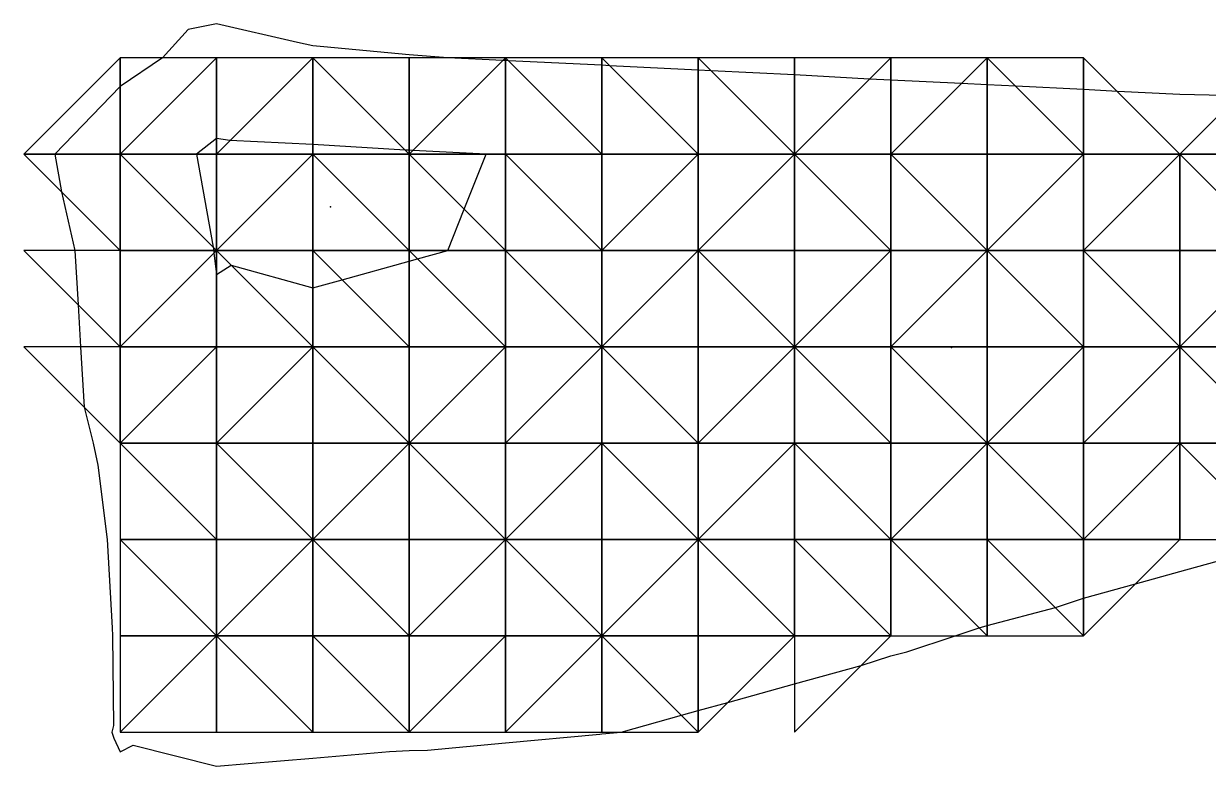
# Model space of a CAD drawing. Header units: metres. Extents: x 4732344 to 4732577, y 2266116 to 2266284.
# Drawn here: x 4732557.28 to 4732563.43, y 2266273.06 to 2266276.91 of the extents above; entities that cross this region are included whole.
import ezdxf

# ---------------------------------------------------------------- set-up
doc = ezdxf.new("R2010")
doc.units = ezdxf.units.M
doc.layers.add('TIN', color=5, linetype='Continuous')

msp = doc.modelspace()

# ---------------------------------------------------------------- linework, layer by layer
at = {"layer": 'lleno', "color": 3}
for points in [[(4732563.5819, 2266276.5379, 1328.5107), (4732563.279, 2266276.5438, 1328.5136), (4732562.9543, 2266276.5597, 1328.5163), (4732562.779, 2266276.57, 1328.5178), (4732562.427, 2266276.587, 1328.5171), (4732562.279, 2266276.5942, 1328.5168), (4732562.1447, 2266276.6007, 1328.5166), (4732561.779, 2266276.6185, 1328.5194), (4732561.6679, 2266276.6239, 1328.5203), (4732561.279, 2266276.6468, 1328.5231), (4732560.846, 2266276.668, 1328.5264), (4732560.779, 2266276.6713, 1328.5269), (4732560.3202, 2266276.6938, 1328.5305), (4732560.279, 2266276.6958, 1328.5308), (4732559.7945, 2266276.7195, 1328.5345), (4732559.779, 2266276.7203, 1328.5346), (4732559.765, 2266276.721, 1328.5347), (4732559.479, 2266276.735, 1328.5369), (4732559.279, 2266276.7506, 1328.5382), (4732558.8361, 2266276.7921, 1328.5442), (4732558.779, 2266276.7965, 1328.5451), (4732558.699, 2266276.815, 1328.5457), (4732558.279, 2266276.9119, 1328.5488), (4732558.1316, 2266276.8824, 1328.5531), (4732557.9985, 2266276.735, 1328.5631), (4732557.779, 2266276.585, 1328.5749), (4732557.4403, 2266276.235, 1328.5991), (4732557.4751, 2266276.0389, 1328.597), (4732557.5442, 2266275.735, 1328.5846), (4732557.5613, 2266275.4527, 1328.574), (4732557.5745, 2266275.235, 1328.5658), (4732557.5935, 2266274.9205, 1328.554), (4732557.6388, 2266274.735, 1328.5464), (4732557.664, 2266274.62, 1328.542), (4732557.7116, 2266274.235, 1328.5455), (4732557.7373, 2266273.7767, 1328.5519), (4732557.7392, 2266273.735, 1328.5525), (4732557.7445, 2266273.2695, 1328.5605), (4732557.7355, 2266273.235, 1328.5617), (4732557.7474, 2266273.2034, 1328.5615), (4732557.779, 2266273.1316, 1328.5622), (4732557.8472, 2266273.1668, 1328.5553)], [(4732558.2649, 2266275.735, 1328.6708), (4732558.2657, 2266275.7217, 1328.6703), (4732558.279, 2266275.61, 1328.666), (4732558.3559, 2266275.6581, 1328.6662), (4732558.779, 2266275.5406, 1328.6539), (4732558.9312, 2266275.5828, 1328.6525), (4732559.279, 2266275.6794, 1328.6497), (4732559.3225, 2266275.6915, 1328.6497), (4732559.479, 2266275.735, 1328.6497), (4732559.5647, 2266275.9493, 1328.6566), (4732559.679, 2266276.235, 1328.6602), (4732559.2977, 2266276.2537, 1328.6631), (4732559.279, 2266276.2546, 1328.6633), (4732559.2582, 2266276.2558, 1328.6634), (4732558.779, 2266276.284, 1328.671), (4732558.3491, 2266276.3051, 1328.6782), (4732558.279, 2266276.3165, 1328.6789), (4732558.1763, 2266276.235, 1328.685), (4732558.2623, 2266275.7517, 1328.6714), (4732558.2649, 2266275.735, 1328.6708)], [(4732557.8472, 2266273.1668, 1328.5553), (4732558.279, 2266273.057, 1328.532), (4732558.4431, 2266273.0709, 1328.5197), (4732558.779, 2266273.0994, 1328.4946), (4732559.1771, 2266273.1331, 1328.4649), (4732559.279, 2266273.1385, 1328.4615), (4732559.3738, 2266273.1402, 1328.4604), (4732559.779, 2266273.1784, 1328.4537), (4732560.2686, 2266273.2246, 1328.4504), (4732560.279, 2266273.2252, 1328.4503), (4732560.379, 2266273.235, 1328.4496), (4732560.692, 2266273.322, 1328.4496), (4732560.779, 2266273.3461, 1328.4496), (4732560.9328, 2266273.3888, 1328.4496), (4732561.279, 2266273.485, 1328.4496), (4732561.6252, 2266273.5812, 1328.4495), (4732561.779, 2266273.6297, 1328.4497), (4732561.8623, 2266273.6517, 1328.4497), (4732562.1123, 2266273.735, 1328.4502), (4732562.2373, 2266273.7767, 1328.4504), (4732562.279, 2266273.7876, 1328.4504), (4732562.6332, 2266273.8808, 1328.4501), (4732562.779, 2266273.9294, 1328.4504), (4732563.0482, 2266274.0042, 1328.4504), (4732563.279, 2266274.0683, 1328.4504), (4732563.4094, 2266274.1046, 1328.4504), (4732563.779, 2266274.2072, 1328.4503)]]:
    msp.add_polyline3d(points, dxfattribs=at)
at = {"layer": 'lleno_centroid', "color": 2}
for p in [(4732558.8708, 2266275.9608, 1328.6674), (4732562.093, 2266275.2302, 1328.5047)]:
    msp.add_point(p, dxfattribs=at)
at = {"layer": 'TIN', "color": 5}
for points in [[(4732557.279, 2266276.235, 0.08), (4732557.779, 2266276.235, 0.142), (4732557.779, 2266276.735, 0.082)], [(4732558.279, 2266276.735, 0.123), (4732557.779, 2266276.235, 0.142), (4732558.279, 2266276.235, 0.215)], [(4732557.779, 2266276.735, 0.082), (4732557.779, 2266276.235, 0.142), (4732558.279, 2266276.735, 0.123)], [(4732558.779, 2266276.735, 0.108), (4732558.279, 2266276.735, 0.123), (4732558.279, 2266276.235, 0.215)], [(4732558.279, 2266276.235, 0.215), (4732558.779, 2266276.235, 0.21), (4732558.779, 2266276.735, 0.108)], [(4732558.779, 2266276.735, 0.108), (4732559.279, 2266276.235, 0.204), (4732559.279, 2266276.735, 0.102)], [(4732558.779, 2266276.735, 0.108), (4732558.779, 2266276.235, 0.21), (4732559.279, 2266276.235, 0.204)], [(4732559.779, 2266276.735, 0.097), (4732559.279, 2266276.235, 0.204), (4732559.779, 2266276.235, 0.199)], [(4732559.279, 2266276.735, 0.102), (4732559.279, 2266276.235, 0.204), (4732559.779, 2266276.735, 0.097)], [(4732559.779, 2266276.735, 0.097), (4732560.279, 2266276.235, 0.194), (4732560.279, 2266276.735, 0.092)], [(4732559.779, 2266276.235, 0.199), (4732560.279, 2266276.235, 0.194), (4732559.779, 2266276.735, 0.097)], [(4732560.279, 2266276.735, 0.092), (4732560.279, 2266276.235, 0.194), (4732560.779, 2266276.235, 0.189)], [(4732560.779, 2266276.735, 0.087), (4732560.279, 2266276.735, 0.092), (4732560.779, 2266276.235, 0.189)], [(4732561.279, 2266276.235, 0.184), (4732561.279, 2266276.735, 0.082), (4732560.779, 2266276.735, 0.087)], [(4732560.779, 2266276.735, 0.087), (4732560.779, 2266276.235, 0.189), (4732561.279, 2266276.235, 0.184)], [(4732561.779, 2266276.735, 0.076), (4732561.279, 2266276.735, 0.082), (4732561.279, 2266276.235, 0.184)], [(4732561.279, 2266276.235, 0.184), (4732561.779, 2266276.235, 0.179), (4732561.779, 2266276.735, 0.076)], [(4732561.779, 2266276.235, 0.179), (4732562.279, 2266276.735, 0.071), (4732561.779, 2266276.735, 0.076)], [(4732562.279, 2266276.235, 0.174), (4732562.279, 2266276.735, 0.071), (4732561.779, 2266276.235, 0.179)], [(4732562.779, 2266276.735, 0.066), (4732562.279, 2266276.735, 0.071), (4732562.779, 2266276.235, 0.169)], [(4732562.779, 2266276.235, 0.169), (4732562.279, 2266276.735, 0.071), (4732562.279, 2266276.235, 0.174)], [(4732562.779, 2266276.735, 0.066), (4732562.779, 2266276.235, 0.169), (4732563.279, 2266276.235, 0.163)], [(4732563.279, 2266276.235, 0.163), (4732563.779, 2266276.235, 0.158), (4732563.779, 2266276.735, 0.059)], [(4732557.779, 2266275.735, 0.131), (4732557.779, 2266276.235, 0.142), (4732557.279, 2266276.235, 0.08)], [(4732558.279, 2266275.735, 0.202), (4732557.779, 2266276.235, 0.142), (4732557.779, 2266275.735, 0.131)], [(4732558.279, 2266276.235, 0.215), (4732557.779, 2266276.235, 0.142), (4732558.279, 2266275.735, 0.202)], [(4732558.779, 2266276.235, 0.21), (4732558.279, 2266275.735, 0.202), (4732558.779, 2266275.735, 0.207)], [(4732558.279, 2266276.235, 0.215), (4732558.279, 2266275.735, 0.202), (4732558.779, 2266276.235, 0.21)], [(4732558.779, 2266275.735, 0.207), (4732559.279, 2266275.735, 0.202), (4732558.779, 2266276.235, 0.21)], [(4732559.279, 2266275.735, 0.202), (4732559.279, 2266276.235, 0.204), (4732558.779, 2266276.235, 0.21)], [(4732559.279, 2266276.235, 0.204), (4732559.279, 2266275.735, 0.202), (4732559.779, 2266275.735, 0.197)], [(4732559.779, 2266275.735, 0.197), (4732559.779, 2266276.235, 0.199), (4732559.279, 2266276.235, 0.204)], [(4732560.279, 2266275.735, 0.192), (4732559.779, 2266276.235, 0.199), (4732559.779, 2266275.735, 0.197)], [(4732560.279, 2266275.735, 0.192), (4732560.279, 2266276.235, 0.194), (4732559.779, 2266276.235, 0.199)], [(4732560.279, 2266276.235, 0.194), (4732560.279, 2266275.735, 0.192), (4732560.779, 2266276.235, 0.189)], [(4732560.779, 2266276.235, 0.189), (4732560.279, 2266275.735, 0.192), (4732560.779, 2266275.735, 0.186)], [(4732561.279, 2266276.235, 0.184), (4732560.779, 2266276.235, 0.189), (4732560.779, 2266275.735, 0.186)], [(4732560.779, 2266275.735, 0.186), (4732561.279, 2266275.735, 0.181), (4732561.279, 2266276.235, 0.184)], [(4732561.779, 2266275.735, 0.176), (4732561.779, 2266276.235, 0.179), (4732561.279, 2266276.235, 0.184)], [(4732561.279, 2266275.735, 0.181), (4732561.779, 2266275.735, 0.176), (4732561.279, 2266276.235, 0.184)], [(4732561.779, 2266276.235, 0.179), (4732562.279, 2266275.735, 0.171), (4732562.279, 2266276.235, 0.174)], [(4732561.779, 2266275.735, 0.176), (4732562.279, 2266275.735, 0.171), (4732561.779, 2266276.235, 0.179)], [(4732562.279, 2266275.735, 0.171), (4732562.779, 2266276.235, 0.169), (4732562.279, 2266276.235, 0.174)], [(4732562.779, 2266275.735, 0.166), (4732562.779, 2266276.235, 0.169), (4732562.279, 2266275.735, 0.171)], [(4732563.279, 2266276.235, 0.163), (4732562.779, 2266276.235, 0.169), (4732562.779, 2266275.735, 0.166)], [(4732563.279, 2266276.235, 0.163), (4732562.779, 2266275.735, 0.166), (4732563.279, 2266275.735, 0.161)], [(4732563.779, 2266275.735, 0.156), (4732563.779, 2266276.235, 0.158), (4732563.279, 2266276.235, 0.163)], [(4732563.279, 2266276.235, 0.163), (4732563.279, 2266275.735, 0.161), (4732563.779, 2266275.735, 0.156)], [(4732557.779, 2266275.235, 0.127), (4732557.779, 2266275.735, 0.131), (4732557.279, 2266275.735, 0.065)], [(4732558.279, 2266275.735, 0.202), (4732557.779, 2266275.235, 0.127), (4732558.279, 2266275.235, 0.194)], [(4732557.779, 2266275.735, 0.131), (4732557.779, 2266275.235, 0.127), (4732558.279, 2266275.735, 0.202)], [(4732558.279, 2266275.235, 0.194), (4732558.779, 2266275.235, 0.189), (4732558.279, 2266275.735, 0.202)], [(4732558.279, 2266275.735, 0.202), (4732558.779, 2266275.235, 0.189), (4732558.779, 2266275.735, 0.207)], [(4732558.779, 2266275.735, 0.207), (4732558.779, 2266275.235, 0.189), (4732559.279, 2266275.235, 0.184)], [(4732559.279, 2266275.235, 0.184), (4732559.279, 2266275.735, 0.202), (4732558.779, 2266275.735, 0.207)], [(4732559.279, 2266275.735, 0.202), (4732559.279, 2266275.235, 0.184), (4732559.779, 2266275.235, 0.179)], [(4732559.779, 2266275.735, 0.197), (4732559.279, 2266275.735, 0.202), (4732559.779, 2266275.235, 0.179)], [(4732559.779, 2266275.735, 0.197), (4732559.779, 2266275.235, 0.179), (4732560.279, 2266275.235, 0.173)], [(4732560.279, 2266275.235, 0.173), (4732560.279, 2266275.735, 0.192), (4732559.779, 2266275.735, 0.197)], [(4732560.779, 2266275.735, 0.186), (4732560.279, 2266275.735, 0.192), (4732560.279, 2266275.235, 0.173)], [(4732560.279, 2266275.235, 0.173), (4732560.779, 2266275.235, 0.168), (4732560.779, 2266275.735, 0.186)], [(4732560.779, 2266275.735, 0.186), (4732560.779, 2266275.235, 0.168), (4732561.279, 2266275.235, 0.163)], [(4732561.279, 2266275.235, 0.163), (4732561.279, 2266275.735, 0.181), (4732560.779, 2266275.735, 0.186)], [(4732561.279, 2266275.235, 0.163), (4732561.779, 2266275.235, 0.158), (4732561.779, 2266275.735, 0.176)], [(4732561.279, 2266275.235, 0.163), (4732561.779, 2266275.735, 0.176), (4732561.279, 2266275.735, 0.181)], [(4732562.279, 2266275.735, 0.171), (4732561.779, 2266275.235, 0.158), (4732562.279, 2266275.235, 0.153)], [(4732561.779, 2266275.735, 0.176), (4732561.779, 2266275.235, 0.158), (4732562.279, 2266275.735, 0.171)], [(4732562.279, 2266275.235, 0.153), (4732562.779, 2266275.235, 0.148), (4732562.279, 2266275.735, 0.171)], [(4732562.279, 2266275.735, 0.171), (4732562.779, 2266275.235, 0.148), (4732562.779, 2266275.735, 0.166)], [(4732563.279, 2266275.735, 0.161), (4732562.779, 2266275.735, 0.166), (4732563.279, 2266275.235, 0.143)], [(4732562.779, 2266275.735, 0.166), (4732562.779, 2266275.235, 0.148), (4732563.279, 2266275.235, 0.143)], [(4732563.279, 2266275.235, 0.143), (4732563.779, 2266275.235, 0.138), (4732563.779, 2266275.735, 0.156)], [(4732563.779, 2266275.735, 0.156), (4732563.279, 2266275.735, 0.161), (4732563.279, 2266275.235, 0.143)], [(4732557.779, 2266274.735, 0.123), (4732557.779, 2266275.235, 0.127), (4732557.279, 2266275.235, 0.061)], [(4732558.279, 2266275.235, 0.194), (4732557.779, 2266275.235, 0.127), (4732557.779, 2266274.735, 0.123)], [(4732557.779, 2266274.735, 0.123), (4732558.279, 2266274.735, 0.176), (4732558.279, 2266275.235, 0.194)], [(4732558.279, 2266274.735, 0.176), (4732558.779, 2266275.235, 0.189), (4732558.279, 2266275.235, 0.194)], [(4732558.779, 2266274.735, 0.171), (4732558.779, 2266275.235, 0.189), (4732558.279, 2266274.735, 0.176)], [(4732559.279, 2266274.735, 0.166), (4732558.779, 2266275.235, 0.189), (4732558.779, 2266274.735, 0.171)], [(4732559.279, 2266274.735, 0.166), (4732559.279, 2266275.235, 0.184), (4732558.779, 2266275.235, 0.189)], [(4732559.279, 2266274.735, 0.166), (4732559.779, 2266275.235, 0.179), (4732559.279, 2266275.235, 0.184)], [(4732559.779, 2266274.735, 0.16), (4732559.779, 2266275.235, 0.179), (4732559.279, 2266274.735, 0.166)], [(4732560.279, 2266275.235, 0.173), (4732559.779, 2266275.235, 0.179), (4732559.779, 2266274.735, 0.16)], [(4732559.779, 2266274.735, 0.16), (4732560.279, 2266274.735, 0.155), (4732560.279, 2266275.235, 0.173)], [(4732560.779, 2266275.235, 0.168), (4732560.279, 2266275.235, 0.173), (4732560.779, 2266274.735, 0.15)], [(4732560.779, 2266274.735, 0.15), (4732560.279, 2266275.235, 0.173), (4732560.279, 2266274.735, 0.155)], [(4732560.779, 2266274.735, 0.15), (4732561.279, 2266275.235, 0.163), (4732560.779, 2266275.235, 0.168)], [(4732561.279, 2266274.735, 0.145), (4732561.279, 2266275.235, 0.163), (4732560.779, 2266274.735, 0.15)], [(4732561.779, 2266274.735, 0.14), (4732561.779, 2266275.235, 0.158), (4732561.279, 2266275.235, 0.163)], [(4732561.279, 2266275.235, 0.163), (4732561.279, 2266274.735, 0.145), (4732561.779, 2266274.735, 0.14)], [(4732561.779, 2266274.735, 0.14), (4732562.279, 2266274.735, 0.135), (4732561.779, 2266275.235, 0.158)], [(4732561.779, 2266275.235, 0.158), (4732562.279, 2266274.735, 0.135), (4732562.279, 2266275.235, 0.153)], [(4732562.779, 2266275.235, 0.148), (4732562.279, 2266274.735, 0.135), (4732562.779, 2266274.735, 0.13)], [(4732562.279, 2266275.235, 0.153), (4732562.279, 2266274.735, 0.135), (4732562.779, 2266275.235, 0.148)], [(4732562.779, 2266274.735, 0.13), (4732563.279, 2266274.735, 0.125), (4732563.279, 2266275.235, 0.143)], [(4732563.279, 2266275.235, 0.143), (4732562.779, 2266275.235, 0.148), (4732562.779, 2266274.735, 0.13)], [(4732563.279, 2266275.235, 0.143), (4732563.779, 2266274.735, 0.119), (4732563.779, 2266275.235, 0.138)], [(4732563.279, 2266275.235, 0.143), (4732563.279, 2266274.735, 0.125), (4732563.779, 2266274.735, 0.119)], [(4732557.779, 2266274.235, 0.112), (4732558.279, 2266274.235, 0.158), (4732557.779, 2266274.735, 0.123)], [(4732558.279, 2266274.235, 0.158), (4732558.279, 2266274.735, 0.176), (4732557.779, 2266274.735, 0.123)], [(4732558.779, 2266274.735, 0.171), (4732558.279, 2266274.735, 0.176), (4732558.779, 2266274.235, 0.152)], [(4732558.779, 2266274.235, 0.152), (4732558.279, 2266274.735, 0.176), (4732558.279, 2266274.235, 0.158)], [(4732559.279, 2266274.735, 0.166), (4732558.779, 2266274.235, 0.152), (4732559.279, 2266274.235, 0.147)], [(4732558.779, 2266274.735, 0.171), (4732558.779, 2266274.235, 0.152), (4732559.279, 2266274.735, 0.166)], [(4732559.779, 2266274.735, 0.16), (4732559.279, 2266274.735, 0.166), (4732559.779, 2266274.235, 0.142)], [(4732559.779, 2266274.235, 0.142), (4732559.279, 2266274.735, 0.166), (4732559.279, 2266274.235, 0.147)], [(4732560.279, 2266274.235, 0.137), (4732560.279, 2266274.735, 0.155), (4732559.779, 2266274.235, 0.142)], [(4732559.779, 2266274.235, 0.142), (4732560.279, 2266274.735, 0.155), (4732559.779, 2266274.735, 0.16)], [(4732560.779, 2266274.235, 0.132), (4732560.279, 2266274.735, 0.155), (4732560.279, 2266274.235, 0.137)], [(4732560.779, 2266274.235, 0.132), (4732560.779, 2266274.735, 0.15), (4732560.279, 2266274.735, 0.155)], [(4732561.279, 2266274.235, 0.127), (4732561.279, 2266274.735, 0.145), (4732560.779, 2266274.235, 0.132)], [(4732561.279, 2266274.735, 0.145), (4732560.779, 2266274.735, 0.15), (4732560.779, 2266274.235, 0.132)], [(4732561.279, 2266274.735, 0.145), (4732561.779, 2266274.235, 0.122), (4732561.779, 2266274.735, 0.14)], [(4732561.279, 2266274.735, 0.145), (4732561.279, 2266274.235, 0.127), (4732561.779, 2266274.235, 0.122)], [(4732562.279, 2266274.735, 0.135), (4732561.779, 2266274.235, 0.122), (4732562.279, 2266274.235, 0.117)], [(4732561.779, 2266274.735, 0.14), (4732561.779, 2266274.235, 0.122), (4732562.279, 2266274.735, 0.135)], [(4732562.779, 2266274.235, 0.111), (4732562.279, 2266274.735, 0.135), (4732562.279, 2266274.235, 0.117)], [(4732562.779, 2266274.735, 0.13), (4732562.279, 2266274.735, 0.135), (4732562.779, 2266274.235, 0.111)], [(4732562.779, 2266274.735, 0.13), (4732562.779, 2266274.235, 0.111), (4732563.279, 2266274.735, 0.125)], [(4732563.279, 2266274.735, 0.125), (4732562.779, 2266274.235, 0.111), (4732563.279, 2266274.235, 0.106)], [(4732563.279, 2266274.735, 0.125), (4732563.279, 2266274.235, 0.106), (4732563.779, 2266274.235, 0.101)], [(4732563.779, 2266274.235, 0.101), (4732563.779, 2266274.735, 0.119), (4732563.279, 2266274.735, 0.125)], [(4732557.779, 2266274.235, 0.112), (4732557.779, 2266273.735, 0.107), (4732558.279, 2266273.735, 0.139)], [(4732558.279, 2266273.735, 0.139), (4732558.279, 2266274.235, 0.158), (4732557.779, 2266274.235, 0.112)], [(4732558.779, 2266274.235, 0.152), (4732558.279, 2266273.735, 0.139), (4732558.779, 2266273.735, 0.134)], [(4732558.279, 2266274.235, 0.158), (4732558.279, 2266273.735, 0.139), (4732558.779, 2266274.235, 0.152)], [(4732558.779, 2266274.235, 0.152), (4732558.779, 2266273.735, 0.134), (4732559.279, 2266273.735, 0.129)], [(4732559.279, 2266273.735, 0.129), (4732559.279, 2266274.235, 0.147), (4732558.779, 2266274.235, 0.152)], [(4732559.779, 2266274.235, 0.142), (4732559.279, 2266274.235, 0.147), (4732559.279, 2266273.735, 0.129)], [(4732559.279, 2266273.735, 0.129), (4732559.779, 2266273.735, 0.124), (4732559.779, 2266274.235, 0.142)], [(4732560.279, 2266273.735, 0.119), (4732559.779, 2266274.235, 0.142), (4732559.779, 2266273.735, 0.124)], [(4732560.279, 2266274.235, 0.137), (4732559.779, 2266274.235, 0.142), (4732560.279, 2266273.735, 0.119)], [(4732560.779, 2266274.235, 0.132), (4732560.279, 2266273.735, 0.119), (4732560.779, 2266273.735, 0.114)], [(4732560.279, 2266274.235, 0.137), (4732560.279, 2266273.735, 0.119), (4732560.779, 2266274.235, 0.132)], [(4732560.779, 2266274.235, 0.132), (4732560.779, 2266273.735, 0.114), (4732561.279, 2266273.735, 0.109)], [(4732561.279, 2266273.735, 0.109), (4732561.279, 2266274.235, 0.127), (4732560.779, 2266274.235, 0.132)], [(4732561.279, 2266273.735, 0.109), (4732561.779, 2266273.735, 0.104), (4732561.279, 2266274.235, 0.127)], [(4732561.779, 2266273.735, 0.104), (4732561.779, 2266274.235, 0.122), (4732561.279, 2266274.235, 0.127)], [(4732561.779, 2266274.235, 0.122), (4732561.779, 2266273.735, 0.104), (4732562.279, 2266273.735, 0.098)], [(4732562.279, 2266273.735, 0.098), (4732562.279, 2266274.235, 0.117), (4732561.779, 2266274.235, 0.122)], [(4732562.779, 2266273.735, 0.093), (4732562.279, 2266274.235, 0.117), (4732562.279, 2266273.735, 0.098)], [(4732562.779, 2266273.735, 0.093), (4732562.779, 2266274.235, 0.111), (4732562.279, 2266274.235, 0.117)], [(4732563.279, 2266274.235, 0.106), (4732562.779, 2266274.235, 0.111), (4732562.779, 2266273.735, 0.093)], [(4732557.779, 2266273.735, 0.107), (4732557.779, 2266273.235, 0.106), (4732558.279, 2266273.735, 0.139)], [(4732558.279, 2266273.735, 0.139), (4732557.779, 2266273.235, 0.106), (4732558.279, 2266273.235, 0.121)], [(4732558.279, 2266273.235, 0.121), (4732558.779, 2266273.235, 0.116), (4732558.279, 2266273.735, 0.139)], [(4732558.279, 2266273.735, 0.139), (4732558.779, 2266273.235, 0.116), (4732558.779, 2266273.735, 0.134)], [(4732559.279, 2266273.735, 0.129), (4732558.779, 2266273.735, 0.134), (4732559.279, 2266273.235, 0.111)], [(4732558.779, 2266273.735, 0.134), (4732558.779, 2266273.235, 0.116), (4732559.279, 2266273.235, 0.111)], [(4732559.779, 2266273.235, 0.106), (4732559.779, 2266273.735, 0.124), (4732559.279, 2266273.235, 0.111)], [(4732559.279, 2266273.235, 0.111), (4732559.779, 2266273.735, 0.124), (4732559.279, 2266273.735, 0.129)], [(4732560.279, 2266273.735, 0.119), (4732559.779, 2266273.235, 0.106), (4732560.279, 2266273.235, 0.101)], [(4732560.279, 2266273.735, 0.119), (4732559.779, 2266273.735, 0.124), (4732559.779, 2266273.235, 0.106)], [(4732560.779, 2266273.235, 0.096), (4732560.279, 2266273.735, 0.119), (4732560.279, 2266273.235, 0.101)], [(4732560.779, 2266273.735, 0.114), (4732560.279, 2266273.735, 0.119), (4732560.779, 2266273.235, 0.096)], [(4732561.279, 2266273.735, 0.109), (4732560.779, 2266273.735, 0.114), (4732560.779, 2266273.235, 0.096)], [(4732561.279, 2266273.235, 0.091), (4732561.779, 2266273.735, 0.104), (4732561.279, 2266273.735, 0.109)]]:
    msp.add_3dface(points, dxfattribs=at)

doc.saveas('drawing.dxf')
